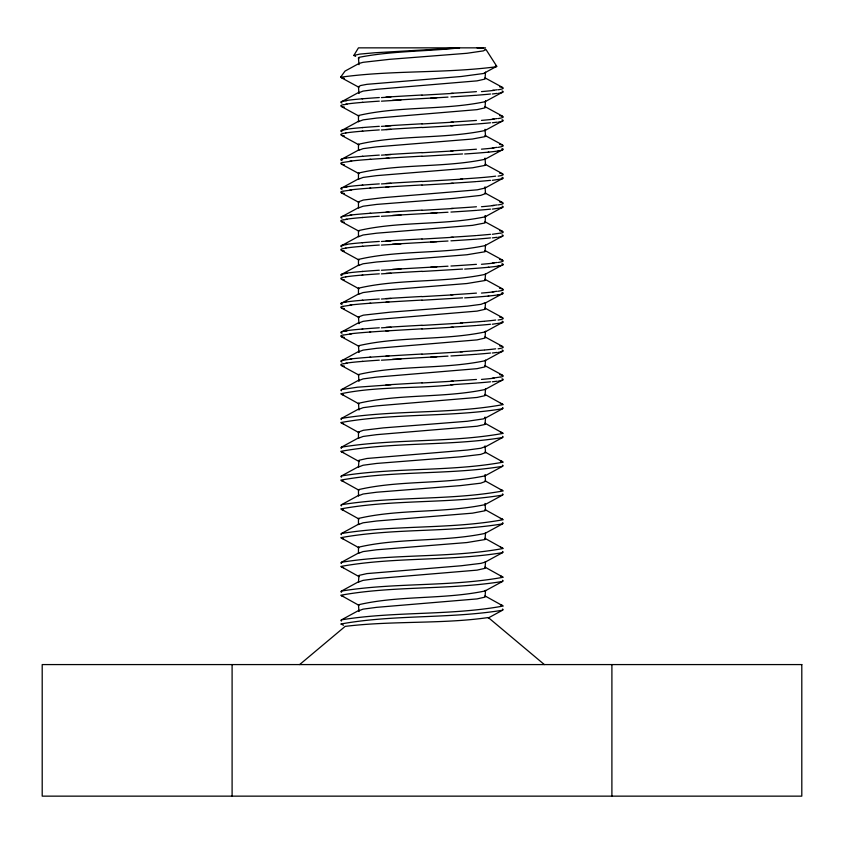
<?xml version="1.0" encoding="UTF-8"?>
<svg xmlns="http://www.w3.org/2000/svg" width="844" height="844" viewBox="0 0 844 844"><rect width="100%" height="100%" fill="white"/><g stroke="black" fill="none" stroke-linecap="round" stroke-linejoin="round"><path stroke-width="1.27" d="M488.159 617.555C442.499 624.191 392.154 620.583 345.164 626.385L299.641 664.576M340.797 76.931L345.006 71.096L358.995 63.479L363.068 62.319L389.654 59.323L466.932 53.288L483.38 50.883L485.543 49.691L485.005 49.089M355.63 56.369L353.836 55.461L358.457 47.855L485.543 47.855M486.102 49.691L496.747 66.296L483.517 73.502L461.204 76.498L366.971 84.326L360.62 85.529L358.457 86.732L358.995 93.462M358.995 64.682L358.457 57.951L358.995 57.35C392.006 50.851 426.125 51.537 459.547 47.855L374.968 52.75L359.787 54.1L353.836 55.461M358.5 64.123L358.995 63.479M358.5 92.903L363.068 91.099L376.614 89.306L477.029 80.866L485.005 79.072L485.5 72.299M358.5 121.684L358.457 115.512C399.465 105.922 443.533 110.385 485.005 101.723L502.507 92.196M358.457 121.641L363.068 119.88L376.614 118.086L477.029 109.646L485.005 107.853L485.5 101.08M485.005 129.301L485.543 136.032L485.005 136.633L472.418 139.028L376.614 146.856L363.068 148.66L358.457 150.422L358.457 144.292C399.465 134.702 443.533 139.165 485.005 130.504L502.507 120.966M485.005 158.081L485.543 164.812L485.005 165.403L472.418 167.808L376.614 175.636L363.068 177.44L358.457 179.202L358.457 173.073C399.465 163.483 443.533 167.945 485.005 159.284L502.507 149.747M485.005 186.862L485.543 193.593L480.711 195.386L453.777 198.382L376.614 204.417L363.068 206.221L358.457 207.983L358.457 201.853L363.289 200.049L383.313 197.654L477.335 189.826L485.005 188.064L502.507 178.527M485.047 72.9L485.543 72.341M485.005 215.642L485.543 216.243L485.005 222.964L472.418 225.369L376.614 233.197L363.068 235.001L358.457 236.763L358.457 230.634C399.465 221.044 443.533 225.506 485.005 216.845L502.507 207.307M485.047 101.681L485.543 101.122M485.005 245.625L485.543 245.024L485.005 251.744L466.932 254.751L376.614 261.978L363.068 263.782L358.457 265.543L358.457 259.414C399.465 249.824 443.533 254.287 485.005 245.625L502.507 236.088M485.543 129.902L485.005 130.504M485.005 274.406L485.543 273.804L485.005 280.524L466.932 283.531L376.614 290.758L363.068 292.562L358.457 294.324L358.457 288.194C399.465 278.604 443.533 283.067 485.005 274.406L502.507 264.868M485.047 159.242L485.543 158.683M358.5 323.136L363.068 321.342L376.614 319.538L477.029 311.109L485.005 309.305L485.543 302.585L480.932 304.346L467.386 306.14L390.223 312.174L363.289 315.171L358.457 316.975L358.995 323.695M485.047 188.022L485.543 187.463M358.995 352.476L358.457 345.755C399.465 336.165 443.533 340.628 485.005 331.966L502.507 322.429M358.457 351.874L363.068 350.123L376.614 348.319L477.029 339.889L485.005 338.085L485.5 331.323M485.047 216.802L485.543 216.243M358.995 381.256L358.457 374.536C399.465 364.946 443.533 369.408 485.005 360.747L502.507 351.209M358.5 380.697L363.068 378.903L376.614 377.099L477.029 368.67L485.005 366.866L485.543 360.145L485.047 360.704M358.995 410.036L358.457 403.316C399.465 393.726 443.533 398.189 485.005 389.527L502.507 379.99M358.5 409.477L363.068 407.684L376.614 405.88L477.029 397.45L485.005 395.646L485.543 388.926L485.005 389.527M358.5 467.038L363.068 465.244L376.614 463.44L460.687 456.804L480.711 454.41L485.543 452.606L485.005 445.885M485.047 331.924L485.543 331.365M358.5 495.818L358.457 489.657C399.465 480.067 443.533 484.53 485.005 475.858L502.507 466.331L503.203 465.74L502.507 465.139M358.457 495.776L363.068 494.025L376.614 492.221L460.687 485.585L480.711 483.19L485.543 481.386L485.005 474.666M485.005 503.446L485.543 510.166L485.005 510.768L472.418 513.173L376.614 521.001L363.068 522.805L358.457 524.557L358.457 518.438C399.465 508.848 443.533 513.31 485.005 504.638L502.507 495.111L503.203 494.521L502.507 493.919M485.047 533.387L485.543 532.828L485.005 539.548L466.932 542.544L376.614 549.782L363.068 551.586L358.457 553.337L358.457 547.218C399.465 537.628 443.533 542.091 485.005 533.419L502.507 523.892L503.203 523.301L502.507 522.7M485.543 417.706L485.005 424.426L477.029 426.231L376.614 434.66L363.068 436.464L358.457 438.215L358.457 432.096L363.289 430.292L383.313 427.897L467.386 421.262L483.38 418.898L485.543 417.706L485.005 417.105M485.047 562.167L485.543 561.608L485.005 568.328L477.029 570.133L376.614 578.562L363.068 580.366L358.457 582.117L358.995 575.397L366.971 573.593L461.204 565.765L480.932 563.359L485.005 562.199L502.507 552.672L503.203 552.081L502.507 551.48M358.457 466.996L358.995 460.275L366.971 458.471L467.386 450.042L480.932 448.238L485.543 446.487M358.995 611.499L358.457 604.779C399.465 595.189 443.533 599.651 485.005 590.979L502.507 581.453L503.203 580.851L502.507 580.261M358.457 610.898L363.068 609.146L376.614 607.342L477.029 598.913L485.005 597.109L485.543 590.389L485.047 590.948M485.047 475.826L485.543 475.267M485.543 504.047L485.005 504.638M358.457 57.951L358.995 58.552M358.457 115.512L358.995 116.113L341.493 106.576M358.457 144.292L358.995 144.894L341.493 135.357M358.457 173.073L358.995 173.674L341.493 164.137M358.457 230.634L358.995 231.235L341.493 221.698M358.457 259.414L358.995 260.015L341.493 250.478M358.457 288.194L358.995 288.796L341.493 279.258M358.457 345.755L358.995 346.356L341.493 336.819M358.457 374.536L358.995 375.137L341.493 365.6M485.005 303.186L502.507 293.649M340.797 77.205C392.091 70.041 444.893 73.555 496.377 66.75M358.995 380.064L341.493 389.59L340.797 390.192L341.493 390.783M358.995 408.844L341.493 418.371L340.797 418.972L341.493 419.563M358.995 437.625L341.493 447.151L340.797 447.753L341.493 448.343M358.995 466.405L341.493 475.932L340.797 476.533L341.493 477.124M358.995 495.185L341.493 504.712L340.797 505.313L341.493 505.904M358.995 523.966L341.493 533.492L340.797 534.094L341.493 534.685M485.047 418.265L502.507 408.77L503.203 408.179L502.507 407.578M358.995 552.746L341.493 562.273L340.797 562.864L341.493 563.465M485.047 447.046L502.507 437.551L503.203 436.96L502.507 436.359M358.995 581.527L341.493 591.053L340.797 591.644L341.493 592.245M358.995 610.307L341.493 619.834L340.797 620.424L341.493 621.026M488.254 617.987L502.507 610.233L503.203 609.632L502.507 609.041M358.457 403.316L358.995 403.917L340.797 393.789C377.257 386.162 415.965 388.767 453.07 384.79M358.457 489.657L358.995 490.248L340.797 480.13C393.737 470.467 449.166 475.035 502.507 466.331M358.457 518.438L358.995 519.028L340.797 508.911C393.737 499.247 449.166 503.815 502.507 495.111M358.457 547.218L358.995 547.809L340.797 537.691C393.737 528.027 449.166 532.596 502.507 523.892M358.457 604.779L358.995 605.37L340.797 595.242C393.737 585.588 449.166 590.156 502.507 581.453M341.493 101.786L358.995 92.26M341.493 130.567L358.995 121.04M341.493 159.347L358.995 149.821M341.493 188.128L358.995 178.601M341.493 216.908L358.995 207.381M341.493 245.688L358.995 236.162M341.493 274.469L358.995 264.942M341.493 303.249L358.995 293.723M341.493 332.03L358.995 322.503M341.493 360.81L358.995 351.283M341.493 389.59L357.582 387.185L390.93 384.79M341.493 418.371C394.844 409.699 450.285 414.298 503.203 404.582L485.005 394.454L485.543 395.055M341.493 447.151C394.834 438.479 450.263 443.005 503.203 433.362L485.005 423.234L485.543 423.825M502.507 408.77C449.166 417.453 393.737 412.916 340.797 422.57L358.995 432.687L358.457 432.096M341.493 475.932C394.844 467.259 450.285 471.859 503.203 462.143L485.005 452.015L485.543 452.606M502.507 437.551C449.166 446.254 393.737 441.686 340.797 451.35L358.995 461.468L358.457 460.877M341.493 504.712C394.844 496.04 450.285 500.64 503.203 490.923L485.005 480.795L485.543 481.386M341.493 533.492C394.844 524.82 450.285 529.42 503.203 519.704L485.005 509.576L485.543 510.166M341.493 562.273C394.844 553.601 450.285 558.201 503.203 548.484L485.005 538.356L485.543 538.947M341.493 591.053C394.844 582.381 450.285 586.981 503.203 577.254L485.005 567.136L485.543 567.727M502.507 552.672C449.166 561.376 393.737 556.808 340.797 566.461L358.995 576.589L358.457 575.998M341.493 619.834C394.844 611.161 450.285 615.761 503.203 606.034L485.005 595.917L485.543 596.508M502.507 610.233C449.166 618.937 393.737 614.369 340.797 624.022L343.561 625.225M343.561 101.185L346.979 100.584M343.561 104.783L346.979 104.181M343.561 129.965L346.979 129.364M343.561 162.343L351.674 161.141M343.561 187.526L346.979 186.925M343.561 191.124L351.674 189.921M500.439 179.128L492.326 180.331M343.561 216.307L351.674 215.104M343.561 219.904L346.979 219.303M500.439 207.909L492.326 209.112M343.561 245.087L346.979 244.486M500.439 233.092L492.326 234.294M343.561 273.867L346.979 273.266M343.561 306.245L351.674 305.043M343.561 331.428L346.979 330.827M343.561 335.026L351.674 333.823M500.439 323.03L492.326 324.233M343.561 360.209L351.674 359.006M343.561 363.806L346.979 363.205M500.439 376.994L492.326 378.196M492.326 90.392L497.021 89.791M492.326 93.99L497.021 93.389M492.326 119.173L497.021 118.571M492.326 122.77L497.021 122.169M492.326 147.953L497.021 147.352M492.326 205.514L497.021 204.913M492.326 237.892L497.021 237.291M492.326 263.075L497.021 262.473M492.326 291.855L497.021 291.254M492.326 353.014L497.021 352.412M492.326 381.794L497.021 381.193M381.404 97.587L390.93 96.986M381.404 101.185L400.984 99.982M381.404 126.368L390.93 125.767M381.404 129.965L390.93 129.364M381.404 155.148L390.93 154.547M462.596 153.946L422 156.351M381.404 183.929L390.93 183.327M462.596 179.128L422 181.534M381.404 216.307L400.984 215.104M381.404 241.489L390.93 240.888M381.404 245.087L400.984 243.884M381.404 270.27L400.984 269.067M381.404 273.867L390.93 273.266M462.596 269.067L422 271.473M381.404 299.05L390.93 298.449M462.596 297.848L422 300.253M381.404 327.831L390.93 327.229M462.596 323.03L422 325.436M462.596 351.811L422 354.216M381.404 360.209L400.984 359.006M453.07 93.389L422 95.193M453.07 122.169L422 123.973M453.07 125.767L422 127.571M453.07 150.949L422 152.753M453.07 183.327L422 185.131M453.07 208.51L422 210.314M453.07 237.291L422 239.095M453.07 294.851L422 296.655M453.07 327.229L422 329.033M453.07 381.193L422 382.997M483.38 47.855L477.029 47.855M480.932 47.929L483.38 48.488M500.439 403.379L502.507 403.981M500.439 432.16L502.507 432.761M341.493 394.38L343.561 394.981M500.439 460.94L502.507 461.541M341.493 423.161L343.561 423.762M500.439 489.72L502.507 490.322M341.493 451.941L343.561 452.542M500.439 518.501L502.507 519.102M341.493 480.721L343.561 481.323M500.439 547.281L502.507 547.883M341.493 509.502L343.561 510.103M500.439 576.062L502.507 576.663M341.493 538.282L343.561 538.883M500.439 604.842L502.507 605.443M341.493 567.062L343.561 567.664M341.493 595.843L343.561 596.444M496.747 66.296L495.829 65.843M502.507 87.396L485.005 77.87L485.543 78.471M502.507 116.177L485.005 106.65L485.543 107.251M502.507 144.957L485.005 135.43L485.543 136.032M341.493 77.806L358.995 87.333L358.457 86.732M502.507 173.737L485.005 164.211L485.543 164.812M502.507 202.518L485.005 192.991L485.543 193.593M502.507 231.298L485.005 221.772L485.543 222.373M502.507 260.079L485.005 250.552L485.543 251.153M341.493 192.917L358.995 202.454L358.457 201.853M502.507 288.859L485.005 279.332L485.543 279.934M502.507 317.639L485.005 308.113L485.543 308.704M502.507 346.42L485.005 336.893L485.543 337.484M502.507 375.2L485.005 365.674L485.543 366.264M341.493 308.039L358.995 317.576L358.457 316.975M488.391 617.629L544.359 664.576M611.9 664.576L611.9 796.145M232.1 664.576L232.1 796.145M344.447 366.201A81.467 4.452 0.8 0 1 340.86 365.009A81.457 4.589 -0.2 0 1 342.843 363.796M344.447 337.421A81.467 4.452 0.8 0 1 340.86 336.228A81.457 4.589 -0.2 0 1 342.843 335.015M341.989 362.013A81.467 4.452 0.8 0 1 340.86 361.411A81.457 4.589 -0.2 0 1 342.843 360.198M341.989 333.232A81.467 4.452 0.8 0 1 340.86 332.631A81.457 4.589 -0.2 0 1 342.843 331.418M344.447 308.64A81.467 4.452 0.8 0 1 340.86 307.448A81.457 4.589 -0.2 0 1 342.843 306.235M341.968 304.441A81.457 4.568 0.4 0 1 341.145 303.249M344.415 279.849A81.457 4.568 0.4 0 1 341.145 278.066A81.467 4.515 -0.6 0 1 345.903 276.853M344.415 251.069A81.457 4.568 0.4 0 1 341.145 249.286A81.467 4.515 -0.6 0 1 345.903 248.073M341.989 275.671A81.467 4.452 0.8 0 1 340.86 275.07A81.457 4.589 -0.2 0 1 342.843 273.857M341.989 246.891A81.467 4.452 0.8 0 1 340.86 246.29A81.457 4.589 -0.2 0 1 342.843 245.077M344.447 222.299A81.467 4.452 0.8 0 1 340.86 221.107A81.457 4.589 -0.2 0 1 342.843 219.894M344.447 193.519A81.467 4.452 0.8 0 1 340.86 192.327A81.457 4.589 -0.2 0 1 342.843 191.113M341.989 218.111A81.467 4.452 0.8 0 1 340.86 217.509A81.457 4.589 -0.2 0 1 342.843 216.296M341.989 189.33A81.467 4.452 0.8 0 1 340.86 188.729A81.457 4.589 -0.2 0 1 342.843 187.516M344.447 164.738A81.467 4.452 0.8 0 1 340.86 163.546A81.457 4.589 -0.2 0 1 342.843 162.333M341.968 160.539A81.457 4.568 0.4 0 1 341.145 159.347A81.467 4.515 -0.6 0 1 345.903 158.134M344.415 135.958A81.457 4.568 0.4 0 1 341.145 134.164A81.467 4.515 -0.6 0 1 345.903 132.951M344.447 107.177A81.467 4.452 0.8 0 1 340.86 105.985A81.457 4.589 -0.2 0 1 342.843 104.783M341.989 131.769A81.467 4.452 0.8 0 1 340.86 131.168A81.457 4.589 -0.2 0 1 342.843 129.955M341.989 102.989A81.467 4.452 0.8 0 1 340.86 102.388A81.457 4.589 -0.2 0 1 342.843 101.185M344.447 78.397A81.467 4.452 0.8 0 1 340.86 77.205M345.723 363.215A81.467 3.988 -1.6 0 1 362.783 361.38M349.965 359.027A81.457 3.65 -2 0 1 370.643 357.17M345.723 330.837A81.467 3.988 -1.6 0 1 362.783 329.002M349.965 333.844A81.457 3.65 -2 0 1 370.643 331.987M362.139 361.432A81.457 3.081 -2.4 0 1 379.315 360.166M369.746 357.234A81.467 2.606 -2.7 0 1 388.884 355.957M362.139 329.054A81.457 3.081 -2.4 0 1 379.315 327.788M369.746 332.051A81.467 2.606 -2.7 0 1 388.884 330.774M385.94 384.917A81.467 1.192 -3.1 0 1 421.989 382.817M385.94 356.136A81.467 1.192 -3.1 0 1 421.989 354.037M392.576 359.322A81.457 0.601 -3.2 0 1 436.833 356.801M385.94 330.953A81.467 1.192 -3.1 0 1 421.989 328.854M385.94 327.356A81.467 1.192 -3.1 0 1 421.989 325.257M341.134 303.249A81.467 4.515 -0.6 0 1 345.903 302.036M345.723 302.057A81.467 3.988 -1.6 0 1 362.783 300.221M349.965 305.064A81.457 3.65 -2 0 1 370.643 303.207M345.723 276.874A81.467 3.988 -1.6 0 1 362.783 275.038M345.723 273.277A81.467 3.988 -1.6 0 1 362.783 271.441M345.723 248.094A81.467 3.988 -1.6 0 1 362.783 246.258M345.723 244.496A81.467 3.988 -1.6 0 1 362.783 242.661M369.746 303.27A81.467 2.606 -2.7 0 1 388.884 301.994M362.139 300.274A81.457 3.081 -2.4 0 1 379.315 299.008M362.139 275.091A81.457 3.081 -2.4 0 1 379.315 273.825M362.139 271.494A81.457 3.081 -2.4 0 1 379.315 270.228M362.139 246.311A81.457 3.081 -2.4 0 1 379.315 245.045M362.139 242.713A81.457 3.081 -2.4 0 1 379.315 241.447M385.94 302.173A81.467 1.192 -3.1 0 1 421.989 300.074M385.94 298.576A81.467 1.192 -3.1 0 1 421.989 296.476M385.94 273.393A81.467 1.192 -3.1 0 1 421.989 271.293M392.576 269.384A81.457 0.601 -3.2 0 1 436.833 266.862M392.576 244.201A81.457 0.601 -3.2 0 1 436.833 241.679M385.94 241.015A81.467 1.192 -3.1 0 1 421.989 238.915M345.723 219.313A81.467 3.988 -1.6 0 1 362.783 217.478M349.965 215.125A81.457 3.65 -2 0 1 370.643 213.268M345.723 186.935A81.467 3.988 -1.6 0 1 362.783 185.1M349.965 189.942A81.457 3.65 -2 0 1 370.643 188.085M345.723 158.155A81.467 3.988 -1.6 0 1 362.783 156.319M349.965 161.162A81.457 3.65 -2 0 1 370.643 159.305M362.139 217.53A81.457 3.081 -2.4 0 1 379.315 216.264M369.746 213.332A81.467 2.606 -2.7 0 1 388.884 212.055M369.746 188.149A81.467 2.606 -2.7 0 1 388.884 186.872M362.139 185.152A81.457 3.081 -2.4 0 1 379.315 183.887M362.139 156.372A81.457 3.081 -2.4 0 1 379.315 155.106M369.746 159.368A81.467 2.606 -2.7 0 1 388.884 158.092M392.576 215.42A81.457 0.601 -3.2 0 1 436.833 212.899M385.94 212.234A81.467 1.192 -3.1 0 1 421.989 210.135M385.94 187.052A81.467 1.192 -3.1 0 1 421.989 184.952M385.94 183.454A81.467 1.192 -3.1 0 1 421.989 181.355M385.94 158.271A81.467 1.192 -3.1 0 1 421.989 156.172M385.94 154.674A81.467 1.192 -3.1 0 1 421.989 152.574M345.723 132.983A81.467 3.988 -1.6 0 1 362.783 131.136M345.723 129.385A81.467 3.988 -1.6 0 1 362.783 127.539M345.723 104.202A81.467 3.988 -1.6 0 1 362.783 102.356M345.723 100.605A81.467 3.988 -1.6 0 1 362.783 98.759M362.139 131.189A81.457 3.081 -2.4 0 1 379.315 129.923M362.139 127.592A81.457 3.081 -2.4 0 1 379.315 126.326M362.139 102.409A81.457 3.081 -2.4 0 1 379.315 101.143M362.139 98.811A81.457 3.081 -2.4 0 1 379.315 97.545M385.94 129.491A81.467 1.192 -3.1 0 1 421.989 127.391M385.94 125.893A81.467 1.192 -3.1 0 1 421.989 123.794M392.576 100.299A81.457 0.601 -3.2 0 1 436.833 97.777M385.94 97.113A81.467 1.192 -3.1 0 1 421.989 95.013M502.032 378.798A81.457 4.568 0.4 0 1 502.855 380A81.467 4.515 -0.6 0 1 498.097 381.203M499.553 374.599A81.467 4.452 0.8 0 1 503.14 375.791A81.457 4.589 -0.2 0 1 501.157 377.004M499.585 345.829A81.457 4.568 0.4 0 1 502.855 347.623A81.467 4.515 -0.6 0 1 498.097 348.825M502.032 350.017A81.457 4.568 0.4 0 1 502.855 351.22A81.467 4.515 -0.6 0 1 498.097 352.423M499.585 317.049A81.457 4.568 0.4 0 1 502.855 318.842A81.467 4.515 -0.6 0 1 498.097 320.045M499.585 288.268A81.457 4.568 0.4 0 1 502.855 290.062M502.011 321.237A81.467 4.452 0.8 0 1 503.14 321.828A81.457 4.589 -0.2 0 1 501.157 323.041M502.032 292.457A81.457 4.568 0.4 0 1 502.855 293.659A81.467 4.515 -0.6 0 1 498.097 294.862M499.585 259.488A81.457 4.568 0.4 0 1 502.855 261.281A81.467 4.515 -0.6 0 1 498.097 262.484M502.032 263.676A81.457 4.568 0.4 0 1 502.855 264.879M502.032 234.896A81.457 4.568 0.4 0 1 502.855 236.098A81.467 4.515 -0.6 0 1 498.097 237.301M499.553 230.697A81.467 4.452 0.8 0 1 503.14 231.889A81.457 4.589 -0.2 0 1 501.157 233.102M499.585 201.927A81.457 4.568 0.4 0 1 502.855 203.72A81.467 4.515 -0.6 0 1 498.097 204.923M502.011 206.115A81.467 4.452 0.8 0 1 503.14 206.706A81.457 4.589 -0.2 0 1 501.157 207.919M499.585 173.147A81.457 4.568 0.4 0 1 502.855 174.94A81.467 4.515 -0.6 0 1 498.097 176.143M502.011 177.335A81.467 4.452 0.8 0 1 503.14 177.926A81.457 4.589 -0.2 0 1 501.157 179.139M502.032 148.555A81.457 4.568 0.4 0 1 502.855 149.757A81.467 4.515 -0.6 0 1 498.097 150.96M499.585 144.366A81.457 4.568 0.4 0 1 502.855 146.16A81.467 4.515 -0.6 0 1 498.097 147.362M499.585 115.586A81.457 4.568 0.4 0 1 502.855 117.379A81.467 4.515 -0.6 0 1 498.097 118.582M502.032 119.774A81.457 4.568 0.4 0 1 502.855 120.977A81.467 4.515 -0.6 0 1 498.097 122.18M502.032 90.994A81.457 4.568 0.4 0 1 502.855 92.196A81.467 4.515 -0.6 0 1 498.097 93.399M499.585 86.805A81.457 4.568 0.4 0 1 502.855 88.599A81.467 4.515 -0.6 0 1 498.097 89.802M476.427 383.049A81.467 2.3 -2.8 0 1 450.96 384.737M490.501 381.815A81.457 3.418 -2.2 0 1 477.303 382.976M476.427 379.452A81.467 2.3 -2.8 0 1 450.96 381.14M447.995 356.136A81.467 0.833 -3.2 0 1 430.725 357.139M476.427 354.269A81.467 2.3 -2.8 0 1 450.96 355.957M476.427 325.489A81.467 2.3 -2.8 0 1 450.96 327.177M490.501 353.035A81.457 3.418 -2.2 0 1 477.303 354.195M483.992 350.06A81.457 2.806 -2.6 0 1 460.434 351.769M490.501 324.254A81.457 3.418 -2.2 0 1 477.303 325.415M494.035 378.175A81.457 3.65 -2 0 1 481.46 379.41M495.66 348.825A81.467 3.787 -1.8 0 1 484.561 350.007M483.992 321.279A81.457 2.806 -2.6 0 1 460.434 322.988M488.739 296.022A81.457 3.081 -2.4 0 1 464.685 297.89M476.427 293.111A81.467 2.3 -2.8 0 1 450.96 294.799M447.995 266.198A81.467 0.833 -3.2 0 1 430.725 267.2M447.995 241.015A81.467 0.833 -3.2 0 1 430.725 242.017M476.427 239.147A81.467 2.3 -2.8 0 1 450.96 240.835M488.739 267.242A81.457 3.081 -2.4 0 1 464.685 269.109M476.427 264.33A81.467 2.3 -2.8 0 1 450.96 266.018M490.501 237.913A81.457 3.418 -2.2 0 1 477.303 239.074M476.427 235.55A81.467 2.3 -2.8 0 1 450.96 237.238M502.866 290.051A81.467 4.515 -0.6 0 1 498.097 291.264M495.66 320.045A81.467 3.787 -1.8 0 1 484.561 321.226M498.276 294.841A81.467 3.988 -1.6 0 1 488.201 296.065M494.035 291.834A81.457 3.65 -2 0 1 481.46 293.068M502.866 264.868A81.467 4.515 -0.6 0 1 498.097 266.082M498.276 266.06A81.467 3.988 -1.6 0 1 488.201 267.284M494.035 263.054A81.457 3.65 -2 0 1 481.46 264.288M490.501 234.315A81.457 3.418 -2.2 0 1 477.303 235.476M447.995 212.234A81.467 0.833 -3.2 0 1 430.725 213.237M476.427 210.367A81.467 2.3 -2.8 0 1 450.96 212.055M490.501 209.133A81.457 3.418 -2.2 0 1 477.303 210.293M476.427 206.769A81.467 2.3 -2.8 0 1 450.96 208.457M476.427 181.587A81.467 2.3 -2.8 0 1 450.96 183.275M483.992 177.377A81.457 2.806 -2.6 0 1 460.434 179.086M490.501 180.352A81.457 3.418 -2.2 0 1 477.303 181.513M488.739 152.12A81.457 3.081 -2.4 0 1 464.685 153.988M476.427 149.209A81.467 2.3 -2.8 0 1 450.96 150.897M494.035 205.493A81.457 3.65 -2 0 1 481.46 206.727M495.66 176.153A81.467 3.787 -1.8 0 1 484.561 177.324M498.276 150.939A81.467 3.988 -1.6 0 1 488.201 152.163M494.035 147.932A81.457 3.65 -2 0 1 481.46 149.166M476.427 124.026A81.467 2.3 -2.8 0 1 450.96 125.714M447.995 97.113A81.467 0.833 -3.2 0 1 430.725 98.115M476.427 95.245A81.467 2.3 -2.8 0 1 450.96 96.933M490.501 122.791A81.457 3.418 -2.2 0 1 477.303 123.962M476.427 120.428A81.467 2.3 -2.8 0 1 450.96 122.116M490.501 94.011A81.457 3.418 -2.2 0 1 477.303 95.182M476.427 91.648A81.467 2.3 -2.8 0 1 450.96 93.336M494.035 119.152A81.457 3.65 -2 0 1 481.46 120.386M494.035 90.371A81.457 3.65 -2 0 1 481.46 91.606M801.8 664.576L42.2 664.576L42.2 796.145L801.8 796.145L801.8 664.576"/></g></svg>
